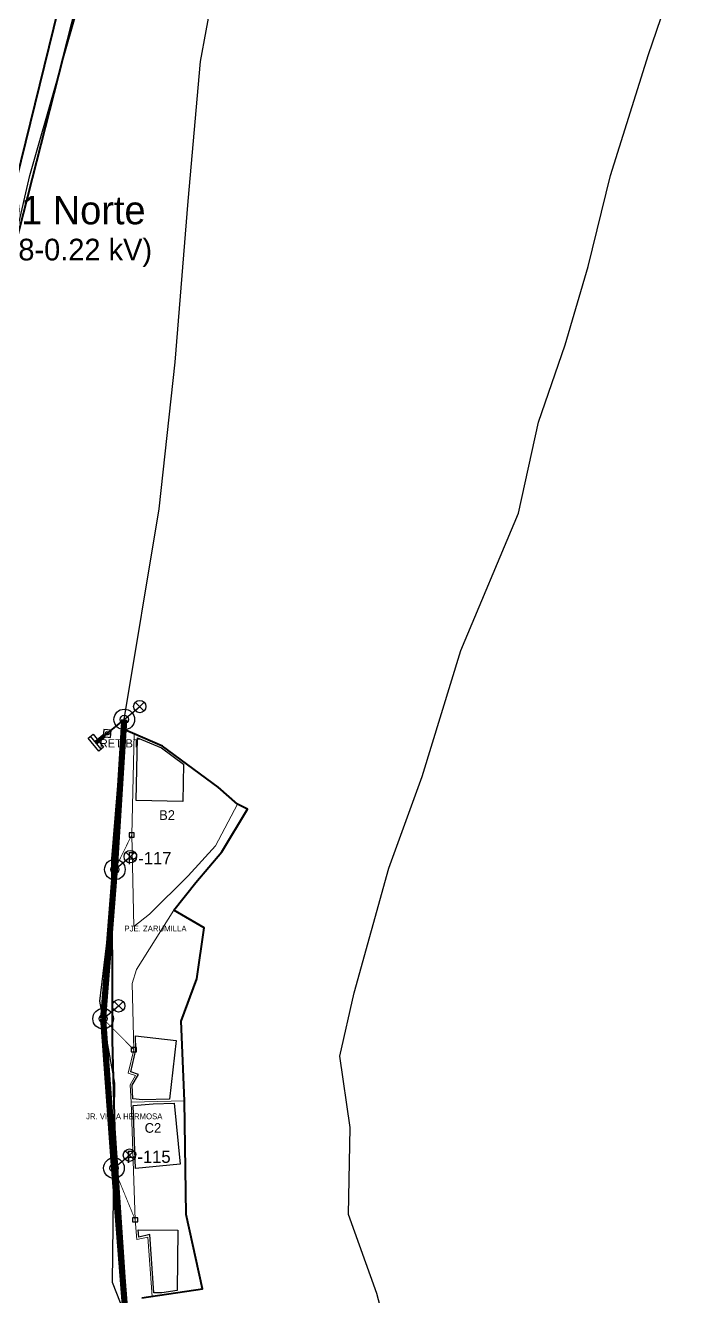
# Model space of a CAD drawing. Header units: metres. Extents: x 425183 to 427629, y 8434421 to 8436790.
# Drawn here: x 425541.1 to 425669.7, y 8436045.1 to 8436291.6 of the extents above; entities that cross this region are included whole.
import ezdxf
from ezdxf.enums import TextEntityAlignment as Align

# ---------------------------------------------------------------- set-up
doc = ezdxf.new("R2010")
doc.units = ezdxf.units.M
for name, color, linetype, lineweight in [('02_CALLES_Y_VIAS', 7, 'Continuous', 25), ('03_MANZANAS_ROTULOS', 6, 'Continuous', 35), ('04_LOTES_PREDIALES', 7, 'Continuous', 15), ('06_HUELLAS_CASAS_COMPLEMENTO', 4, 'Continuous', 25), ('07_EQUIPAMIENTOS', 3, 'Continuous', 40)]:
    doc.layers.add(name, color=color, linetype=linetype, lineweight=lineweight)
for name, color, linetype in [('03_SUBESTACIONES_SED', 2, 'Continuous'), ('04_RETENIDAS_MT_BT', 6, 'Continuous'), ('05_RED_BT_TRONCAL_CAAI', 3, 'Continuous'), ('07_POSTES_BT_CAC', 5, 'Continuous'), ('08_ALUMBRADO_PUBLICO_LED', 30, 'Continuous'), ('08_TOPONIMIA_ROTULOS', 7, 'Continuous'), ('11_ACOMETIDAS_DOMICILIARIAS', 4, 'Continuous'), ('12_CAJAS_PORTAMEDIDOR_LT', 2, 'Continuous')]:
    doc.layers.add(name, color=color, linetype=linetype)

msp = doc.modelspace()

# ---------------------------------------------------------------- linework, layer by layer
at = {"layer": '02_CALLES_Y_VIAS'}
for points in [[(425612.87, 8436031.75), (425609.19, 8436045.7), (425603.67, 8436061.03), (425603.98, 8436077.89), (425601.98, 8436091.69), (425604.74, 8436103.95), (425611.49, 8436128.17), (425617.93, 8436145.96), (425625.44, 8436170.33), (425636.63, 8436197), (425640.46, 8436214.63), (425645.67, 8436229.65), (425650.12, 8436244.83), (425654.41, 8436262.46), (425661.77, 8436285.91), (425669.74, 8436309.21)], [(425429.16, 8436294.22), (425432.19, 8436279.01), (425434.09, 8436267.32), (425438.63, 8436248.02), (425444.12, 8436223.72), (425449.6, 8436204.61), (425458.62, 8436187.56), (425467.26, 8436171.62), (425475.71, 8436157.16), (425487.11, 8436154.41), (425502.78, 8436164.48), (425514.89, 8436173.8), (425526.02, 8436200.94), (425534.9, 8436232.15), (425541.91, 8436262.44), (425552.27, 8436298.67)], [(425563.2, 8436034.47), (425557.93, 8436047.82), (425558.24, 8436070.1), (425558.38, 8436086.44), (425555.53, 8436102.39), (425558.26, 8436125.42), (425560.23, 8436156.99), (425567.02, 8436197.86), (425570.11, 8436226.27), (425572.63, 8436257.47), (425574.98, 8436284.58), (425577.19, 8436296.47)]]:
    msp.add_lwpolyline(points, dxfattribs=at)
at = {"layer": '04_LOTES_PREDIALES'}
for points in [[(425578.43, 8436143.88), (425567.63, 8436151.8), (425562.12, 8436154.18), (425561.68, 8436134.59), (425562.08, 8436116.84), (425565.12, 8436119.21), (425572.61, 8436126.64), (425577.93, 8436132.48), (425582.15, 8436140.54), (425578.43, 8436143.88)], [(425562.12, 8436154.18), (425567.63, 8436151.8), (425578.43, 8436143.88), (425582.15, 8436140.54), (425577.93, 8436132.48), (425572.61, 8436126.64), (425565.12, 8436119.21), (425562.08, 8436116.84), (425561.68, 8436134.59), (425562.12, 8436154.18)], [(425574.29, 8436106.71), (425575.72, 8436116.61), (425569.83, 8436119.99), (425562.63, 8436108.51), (425561.76, 8436105.79), (425562.09, 8436092.95), (425561.01, 8436088.43), (425562.42, 8436087.93), (425561.38, 8436086.17), (425561.55, 8436082.77), (425571.9, 8436083.02), (425571.23, 8436098.51), (425574.29, 8436106.71)], [(425569.83, 8436119.99), (425575.72, 8436116.61), (425574.29, 8436106.71), (425571.23, 8436098.51), (425571.9, 8436083.02), (425572.25, 8436060.98), (425575.36, 8436046.61), (425565.62, 8436045.13), (425564.82, 8436056.6), (425562.67, 8436056.15), (425562.34, 8436059.98), (425561.55, 8436082.77), (425561.38, 8436086.17), (425562.42, 8436087.93), (425561.01, 8436088.43), (425562.09, 8436092.95), (425561.76, 8436105.79), (425562.63, 8436108.51), (425569.83, 8436119.99)], [(425571.9, 8436083.02), (425561.55, 8436082.77), (425562.34, 8436059.98), (425562.67, 8436056.15), (425564.82, 8436056.6), (425565.62, 8436045.13), (425575.36, 8436046.61), (425572.25, 8436060.98), (425571.9, 8436083.02)]]:
    msp.add_lwpolyline(points, close=True, dxfattribs=at)
at = {"layer": '04_RETENIDAS_MT_BT', "color": 7}
msp.add_line((425555.74, 8436151.25), (425553.72, 8436153.73), dxfattribs=at)
at = {"layer": '04_RETENIDAS_MT_BT', "color": 6, "const_width": 0.35}
msp.add_lwpolyline([(425560.23, 8436156.99), (425554.73, 8436152.49)], dxfattribs=at)
at = {"layer": '04_RETENIDAS_MT_BT', "color": 6}
msp.add_lwpolyline([(425555.28, 8436150.87), (425553.25, 8436153.35), (425554.18, 8436154.11), (425556.21, 8436151.63), (425555.28, 8436150.87)], dxfattribs=at)
at = {"layer": '04_RETENIDAS_MT_BT', "color": 2, "const_width": 0.85}
msp.add_lwpolyline([(425556.43, 8436153.88), (425554.73, 8436152.49)], dxfattribs=at)
at = {"layer": '04_RETENIDAS_MT_BT', "color": 2}
msp.add_lwpolyline([(425556.16, 8436153.66), (425557.56, 8436153.52), (425557.7, 8436154.92), (425556.3, 8436155.06), (425556.16, 8436153.66)], dxfattribs=at)
msp.add_circle((425556.93, 8436154.29), 0.35, dxfattribs=at)
at = {"layer": '05_RED_BT_TRONCAL_CAAI', "color": 3, "const_width": 1.2}
for points in [[(425558.41, 8436127.89), (425560.23, 8436156.99)], [(425556.14, 8436098.96), (425558.41, 8436127.89)], [(425558.24, 8436070), (425556.14, 8436098.96)], [(425560.49, 8436041.34), (425558.24, 8436070)]]:
    msp.add_lwpolyline(points, dxfattribs=at)
at = {"layer": '06_HUELLAS_CASAS_COMPLEMENTO'}
for points in [[(425567.43, 8436151.46), (425571.72, 8436148.31), (425571.56, 8436141.08), (425562.53, 8436141.28), (425562.8, 8436153.45), (425567.43, 8436151.46)], [(425567.43, 8436151.46), (425571.72, 8436148.31), (425571.56, 8436141.08), (425562.53, 8436141.28), (425562.8, 8436153.45), (425567.43, 8436151.46)], [(425563.75, 8436083.22), (425561.92, 8436083.43), (425561.79, 8436086.07), (425563.02, 8436088.15), (425561.48, 8436088.68), (425562.49, 8436092.9), (425562.42, 8436095.64), (425570.3, 8436094.74), (425569, 8436083.35), (425563.75, 8436083.22)], [(425561.98, 8436082.11), (425565.84, 8436082.48), (425569.93, 8436082.58), (425571.05, 8436070.73), (425562.4, 8436069.91), (425561.98, 8436082.11)], [(425567.5, 8436045.82), (425565.97, 8436045.83), (425565.19, 8436057.09), (425563.03, 8436056.63), (425562.91, 8436058.03), (425570.58, 8436057.99), (425570.51, 8436046.28), (425567.5, 8436045.82)]]:
    msp.add_lwpolyline(points, close=True, dxfattribs=at)
at = {"layer": '07_EQUIPAMIENTOS'}
for points in [[(425499, 8436043.84), (425503.76, 8436069.66), (425501.61, 8436091.84), (425495.85, 8436125.56), (425482.22, 8436150.29), (425507.05, 8436167.06), (425515.7, 8436175.85), (425522.48, 8436188.09), (425526.16, 8436197.86), (425535.55, 8436235.04), (425553.52, 8436305.37)], [(425550.15, 8436305.81), (425532.89, 8436235.74)], [(425563.61, 8436044.83), (425575.36, 8436046.61), (425572.25, 8436060.98), (425571.9, 8436083.02), (425571.23, 8436098.51), (425574.29, 8436106.71), (425575.72, 8436116.61), (425569.83, 8436119.99), (425574.07, 8436125.37), (425579.15, 8436131.29), (425584.1, 8436139.6), (425582.15, 8436140.54), (425578.43, 8436143.88), (425567.63, 8436151.8), (425559.9, 8436155.14), (425557.84, 8436129.96), (425557.91, 8436094.71), (425558.36, 8436077.72), (425561.34, 8436033.44)]]:
    msp.add_lwpolyline(points, dxfattribs=at)
at = {"layer": '07_POSTES_BT_CAC', "color": 5}
for centre, radius in [((425560.23, 8436156.99), 2), ((425560.23, 8436156.99), 0.8), ((425558.41, 8436127.89), 2), ((425558.41, 8436127.89), 0.8), ((425556.14, 8436098.96), 2), ((425556.14, 8436098.96), 0.8), ((425558.24, 8436070), 2), ((425558.24, 8436070), 0.8)]:
    msp.add_circle(centre, radius, dxfattribs=at)
at = {"layer": '08_ALUMBRADO_PUBLICO_LED', "color": 30}
for p, q in [((425560.23, 8436156.99), (425563.23, 8436159.49)), ((425562.43, 8436158.69), (425564.03, 8436160.29)), ((425562.43, 8436160.29), (425564.03, 8436158.69)), ((425558.41, 8436127.89), (425561.41, 8436130.39)), ((425560.61, 8436129.59), (425562.21, 8436131.19)), ((425560.61, 8436131.19), (425562.21, 8436129.59)), ((425558.34, 8436100.66), (425559.94, 8436102.26)), ((425558.34, 8436102.26), (425559.94, 8436100.66)), ((425556.14, 8436098.96), (425559.14, 8436101.46)), ((425558.24, 8436070), (425561.24, 8436072.5)), ((425560.44, 8436071.7), (425562.04, 8436073.3)), ((425560.44, 8436073.3), (425562.04, 8436071.7))]:
    msp.add_line(p, q, dxfattribs=at)
for centre in [(425563.23, 8436159.49), (425561.41, 8436130.39), (425559.14, 8436101.46), (425561.24, 8436072.5)]:
    msp.add_circle(centre, 1.2, dxfattribs=at)
at = {"layer": '11_ACOMETIDAS_DOMICILIARIAS', "color": 4, "const_width": 0.15}
for points in [[(425558.41, 8436127.89), (425561.68, 8436134.59)], [(425558.41, 8436127.89), (425561.68, 8436134.59)], [(425556.14, 8436098.96), (425562.09, 8436092.95)], [(425556.14, 8436098.96), (425562.09, 8436092.95)], [(425558.24, 8436070), (425562.34, 8436059.98)]]:
    msp.add_lwpolyline(points, dxfattribs=at)
at = {"layer": '12_CAJAS_PORTAMEDIDOR_LT', "color": 2}
for points in [[(425561.18, 8436134.19), (425562.18, 8436134.19), (425562.18, 8436134.99), (425561.18, 8436134.99), (425561.18, 8436134.19)], [(425561.18, 8436134.19), (425562.18, 8436134.19), (425562.18, 8436134.99), (425561.18, 8436134.99), (425561.18, 8436134.19)], [(425561.59, 8436092.55), (425562.59, 8436092.55), (425562.59, 8436093.35), (425561.59, 8436093.35), (425561.59, 8436092.55)], [(425561.59, 8436092.55), (425562.59, 8436092.55), (425562.59, 8436093.35), (425561.59, 8436093.35), (425561.59, 8436092.55)], [(425561.84, 8436059.58), (425562.84, 8436059.58), (425562.84, 8436060.38), (425561.84, 8436060.38), (425561.84, 8436059.58)]]:
    msp.add_lwpolyline(points, dxfattribs=at)

# ---------------------------------------------------------------- texts
at = {"layer": '03_MANZANAS_ROTULOS'}
for s, p in [('B2', (425568.52, 8436138.45)), ('C2', (425565.79, 8436077.78))]:
    msp.add_text(s, height=1.875, dxfattribs=at).set_placement(p, align=Align.MIDDLE_CENTER)
at = {"layer": '03_SUBESTACIONES_SED', "color": 2}
for s, height, p in [('E-06 SED-01 Norte', 5.5, (425501, 8436253)), ('(50 kVA, 10/0.38-0.22 kV)', 4.2, (425501, 8436246))]:
    msp.add_text(s, height=height, dxfattribs=at).set_placement(p)
at = {"layer": '04_RETENIDAS_MT_BT', "color": 6}
msp.add_text('RET-BT', height=1.6, dxfattribs=at).set_placement((425555.49, 8436151.56))
at = {"layer": '07_POSTES_BT_CAC', "color": 5}
for s, p in [('P-117', (425560.81, 8436128.89)), ('P-115', (425560.64, 8436071))]:
    msp.add_text(s, height=2.4, dxfattribs=at).set_placement(p)
at = {"layer": '08_TOPONIMIA_ROTULOS'}
for s, p in [('PJE. ZARUMILLA', (425566.28, 8436116.44)), ('JR. VILLA HERMOSA', (425560.23, 8436080.03))]:
    msp.add_text(s, height=1.125, dxfattribs=at).set_placement(p, align=Align.MIDDLE_CENTER)

doc.saveas('drawing.dxf')
